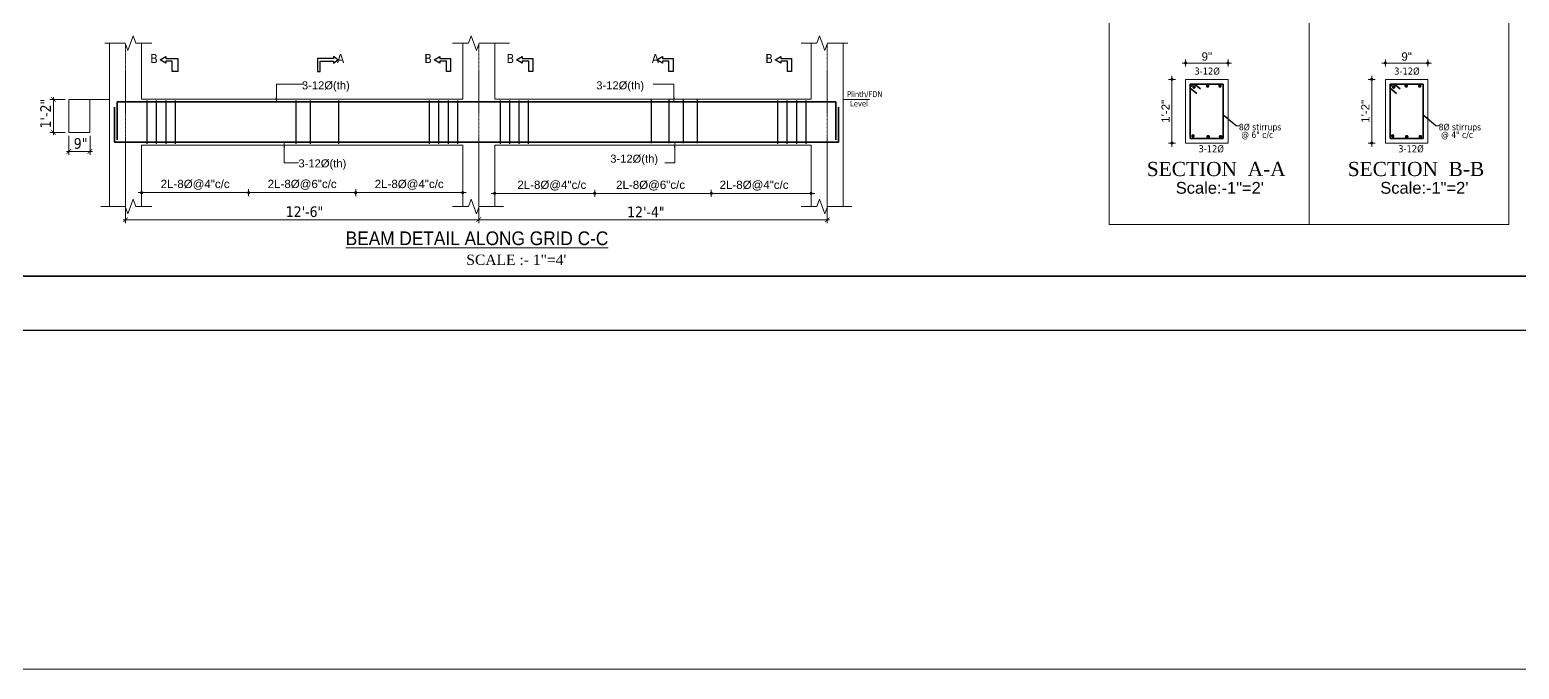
# Model space of a CAD drawing. Header units: inches. Extents: x 130993 to 274375, y -5108 to 103559.
# Drawn here: x 144049 to 145312, y 48951 to 49493 of the extents above; entities that cross this region are included whole.
import ezdxf

# ---------------------------------------------------------------- set-up
doc = ezdxf.new("R2010")
doc.units = ezdxf.units.IN
doc.header["$MEASUREMENT"] = 0
doc.header["$PDMODE"] = 2
doc.header["$PDSIZE"] = -3
doc.linetypes.add('CENTER2', pattern=[1.125, 0.75, -0.125, 0.125, -0.125])
for name, color, linetype, lineweight in [('Cen line', 5, 'CENTER2', 9), ('DIM', 5, 'Continuous', 9), ('DIMENSION', 142, 'Continuous', 20), ('HATCH', 9, 'Continuous', 9), ('LINE', 1, 'Continuous', 15), ('PLAN Stairs', 156, 'Continuous', 25), ('REN', 7, 'Continuous', 35), ('REN-1', 7, 'Continuous', 35), ('ROD', 10, 'Continuous', 13), ('TEXT', 181, 'Continuous', 13), ('TRENCH', 7, 'Continuous', 20), ('wall', 1, 'Continuous', 30)]:
    doc.layers.add(name, color=color, linetype=linetype, lineweight=lineweight)
doc.layers.add('ELEVATION', color=7, linetype='Continuous')
doc.layers.add('STIRRUPS', color=7, linetype='Continuous')
doc.styles.add('Arial', font='arial.ttf', dxfattribs={"width": 0.8, "height": 200})
doc.styles.add('ramon', font='arial.ttf', dxfattribs={"height": 7})
doc.styles.add('romans', font='romans.shx')
doc.styles.add('ROOM', font='dutch.ttf')
doc.styles.get("Standard").update_dxf_attribs({"font": 'txt.shx', "height": 6})
doc.styles.add('TAHOMA', font='tahoma.ttf', dxfattribs={"height": 9})
doc.dimstyles.new('1-2', dxfattribs={"dimscale": 0, "dimtxt": 8, "dimasz": 4, "dimexe": 3, "dimexo": 3, "dimgap": 3, "dimtad": 1, "dimdec": 0, "dimlfac": 0.25, "dimzin": 3, "dimdsep": 46, "dimlunit": 4, "dimtxsty": 'TAHOMA', "dimblk1": 'ARCHTICK', "dimblk2": 'ARCHTICK', "dimsah": 1, "dimcen": 0, "dimdle": 2, "dimclrd": 6, "dimclre": 6, "dimclrt": 7, "dimadec": 0, "dimazin": 0, "dimtfac": 0.333333, "dimtdec": 0, "dimtix": 1, "dimtofl": 0, "dimtmove": 0, "dimatfit": 2, "dimfxl": 1, "dimtolj": 1, "dimtzin": 0, "dimlwd": -1, "dimlwe": -1, "dimarcsym": 0})
doc.dimstyles.new('1-4', dxfattribs={"dimscale": 0, "dimtxt": 8, "dimasz": 4, "dimexe": 3, "dimexo": 3, "dimgap": 2, "dimtad": 1, "dimdec": 0, "dimlfac": 0.5, "dimzin": 3, "dimdsep": 46, "dimlunit": 4, "dimtxsty": 'TAHOMA', "dimblk1": 'ARCHTICK', "dimblk2": 'ARCHTICK', "dimsah": 1, "dimcen": 0, "dimdle": 2, "dimclrd": 6, "dimclre": 6, "dimclrt": 7, "dimadec": 0, "dimazin": 0, "dimtfac": 0.333333, "dimtdec": 0, "dimtmove": 1, "dimatfit": 2, "dimfxl": 1, "dimtolj": 1, "dimtzin": 0, "dimlwd": -1, "dimlwe": -1, "dimarcsym": 0})
doc.dimstyles.new('ARROW1', dxfattribs={"dimscale": 96, "dimtxt": 15, "dimasz": 0.05, "dimexe": 0.078125, "dimexo": 0.09375, "dimgap": 0.03125, "dimtad": 1, "dimdec": 0, "dimzin": 3, "dimdsep": 46, "dimlunit": 4, "dimtxsty": 'TAHOMA', "dimcen": 0.09375, "dimclrt": 7, "dimadec": 0, "dimazin": 0, "dimtfac": 1, "dimtdec": 0, "dimtmove": 0, "dimatfit": 3, "dimfxl": 1, "dimfrac": 2, "dimtolj": 1, "dimtzin": 0, "dimarcsym": 0})
doc.dimstyles.new('s2', dxfattribs={"dimtxt": 6, "dimasz": 2, "dimexe": 6, "dimexo": 18, "dimgap": 1.9375, "dimtad": 1, "dimdec": 0, "dimlfac": 0.25, "dimzin": 3, "dimdsep": 46, "dimlunit": 4, "dimtxsty": 'ramon', "dimblk": 'dot 2', "dimcen": 0.09375, "dimse1": 1, "dimse2": 1, "dimclrd": 1, "dimclre": 1, "dimclrt": 256, "dimadec": 0, "dimazin": 0, "dimtfac": 0.75, "dimtdec": 0, "dimtix": 1, "dimtmove": 1, "dimatfit": 3, "dimldrblk": 'DOT', "dimfxl": 1, "dimtolj": 1, "dimtzin": 0, "dimlwd": 9, "dimlwe": 9, "dimarcsym": 0})
doc.dimstyles.new('s4', dxfattribs={"dimtxt": 6, "dimasz": 2, "dimexe": 6, "dimexo": 18, "dimgap": 1.9375, "dimtad": 1, "dimdec": 0, "dimlfac": 0.5, "dimzin": 3, "dimdsep": 46, "dimlunit": 4, "dimtxsty": 'ramon', "dimblk": 'dot 2', "dimcen": 0.09375, "dimse1": 1, "dimse2": 1, "dimclrd": 1, "dimclre": 1, "dimclrt": 256, "dimadec": 0, "dimazin": 0, "dimtfac": 0.75, "dimtdec": 0, "dimtix": 1, "dimtmove": 1, "dimatfit": 3, "dimldrblk": 'DOT', "dimfxl": 1, "dimtolj": 1, "dimtzin": 0, "dimlwd": 9, "dimlwe": 9, "dimarcsym": 0})

# ---------------------------------------------------------------- blocks, each defined once
blk = doc.blocks.new('dot1')
at = {"layer": 'HATCH'}
h = blk.add_hatch(color=256, dxfattribs=at)
edge = h.paths.add_edge_path()
edge.add_arc((0, 0), 1, 0, 360)
for p, q in [((3, 0), (-3, 0)), ((0, 3), (0, -3))]:
    blk.add_line(p, q, dxfattribs=at)
blk.add_circle((0, 0), 1, dxfattribs=at)
blk = doc.blocks.new('dot 2')
at = {"layer": 'HATCH', "xscale": 0.5, "yscale": 0.5, "zscale": 0.5}
blk.add_blockref('dot1', (0, 0), dxfattribs=at)
blk = doc.blocks.new('*D1526')
at = {"layer": 'Defpoints', "color": 0, "ltscale": 50}
for p in [(145029.2, 49451.2), (145017.6, 49397.2), (145029.2, 49397.2)]:
    blk.add_point(p, dxfattribs=at)
at = {"layer": 'DIMENSION', "color": 1, "lineweight": 9, "ltscale": 50}
blk.add_line((145017.6, 49449.2), (145017.6, 49399.2), dxfattribs=at)
at = {"layer": 'DIMENSION', "color": 1, "lineweight": 9, "ltscale": 50, "xscale": 2, "yscale": 2, "zscale": 2}
for p, rotation in [((145017.6, 49451.2), 90), ((145017.6, 49397.2), 270)]:
    blk.add_blockref('dot 2', p, dxfattribs=dict(at, rotation=rotation))
at = {"layer": 'DIMENSION', "ltscale": 50, "insert": (145012.2, 49424.2), "char_height": 7, "attachment_point": 5, "rotation": 90, "style": 'ramon'}
blk.add_mtext('\\A1;1\'-2"', dxfattribs=at)
blk = doc.blocks.new('_Dot')
at = {"color": 0, "linetype": 'ByBlock', "lineweight": -2}
blk.add_line((-0.5, 0), (-1, 0), dxfattribs=at)
at = {"color": 0, "linetype": 'ByBlock', "const_width": 0.5}
blk.add_lwpolyline([(-0.25, 0, 1), (0.25, 0, 1)], format="xyb", close=True, dxfattribs=at)
blk = doc.blocks.new('*D1527')
at = {"layer": 'Defpoints', "color": 0, "ltscale": 50}
for p in [(145029.2, 49465.1), (145029.2, 49446.6), (145065.2, 49446.6)]:
    blk.add_point(p, dxfattribs=at)
at = {"layer": 'DIMENSION', "color": 1, "lineweight": 9, "ltscale": 50}
blk.add_line((145063.2, 49465.1), (145031.2, 49465.1), dxfattribs=at)
at = {"layer": 'DIMENSION', "color": 1, "lineweight": 9, "ltscale": 50, "xscale": 2, "yscale": 2, "zscale": 2, "rotation": 180}
blk.add_blockref('dot 2', (145029.2, 49465.1), dxfattribs=at)
at = {"layer": 'DIMENSION', "color": 1, "lineweight": 9, "ltscale": 50, "xscale": 2, "yscale": 2, "zscale": 2}
blk.add_blockref('dot 2', (145065.2, 49465.1), dxfattribs=at)
at = {"layer": 'DIMENSION', "ltscale": 50, "insert": (145047.2, 49470.6), "char_height": 7, "attachment_point": 5, "style": 'ramon'}
blk.add_mtext('\\A1;9"', dxfattribs=at)
blk = doc.blocks.new('*D1528')
at = {"layer": 'Defpoints', "color": 0, "ltscale": 50}
for p in [(145198.7, 49451.2), (145187.1, 49397.2), (145198.7, 49397.2)]:
    blk.add_point(p, dxfattribs=at)
at = {"layer": 'DIMENSION', "color": 1, "lineweight": 9, "ltscale": 50}
blk.add_line((145187.1, 49449.2), (145187.1, 49399.2), dxfattribs=at)
at = {"layer": 'DIMENSION', "color": 1, "lineweight": 9, "ltscale": 50, "xscale": 2, "yscale": 2, "zscale": 2}
for p, rotation in [((145187.1, 49451.2), 90), ((145187.1, 49397.2), 270)]:
    blk.add_blockref('dot 2', p, dxfattribs=dict(at, rotation=rotation))
at = {"layer": 'DIMENSION', "ltscale": 50, "insert": (145181.7, 49424.2), "char_height": 7, "attachment_point": 5, "rotation": 90, "style": 'ramon'}
blk.add_mtext('\\A1;1\'-2"', dxfattribs=at)
blk = doc.blocks.new('*D1529')
at = {"layer": 'Defpoints', "color": 0, "ltscale": 50}
for p in [(145198.7, 49465.1), (145198.7, 49446.6), (145234.7, 49446.6)]:
    blk.add_point(p, dxfattribs=at)
at = {"layer": 'DIMENSION', "color": 1, "lineweight": 9, "ltscale": 50}
blk.add_line((145232.7, 49465.1), (145200.7, 49465.1), dxfattribs=at)
at = {"layer": 'DIMENSION', "color": 1, "lineweight": 9, "ltscale": 50, "xscale": 2, "yscale": 2, "zscale": 2, "rotation": 180}
blk.add_blockref('dot 2', (145198.7, 49465.1), dxfattribs=at)
at = {"layer": 'DIMENSION', "color": 1, "lineweight": 9, "ltscale": 50, "xscale": 2, "yscale": 2, "zscale": 2}
blk.add_blockref('dot 2', (145234.7, 49465.1), dxfattribs=at)
at = {"layer": 'DIMENSION', "ltscale": 50, "insert": (145216.7, 49470.6), "char_height": 7, "attachment_point": 5, "style": 'ramon'}
blk.add_mtext('\\A1;9"', dxfattribs=at)
blk = doc.blocks.new('_ArchTick')
at = {"color": 0, "linetype": 'ByBlock', "const_width": 0.15}
blk.add_lwpolyline([(-0.5, -0.5), (0.5, 0.5)], dxfattribs=at)
blk = doc.blocks.new('*D2579')
at = {"layer": 'Defpoints', "color": 0}
for p in [(144725.1, 49398.1), (144429.5, 49369.5), (144429.5, 49332.3)]:
    blk.add_point(p, dxfattribs=at)
at = {"layer": 'DIMENSION', "color": 6}
for p, q in [((144725.1, 49395.1), (144725.1, 49329.3)), ((144429.5, 49366.5), (144429.5, 49329.3)), ((144727.1, 49332.3), (144427.5, 49332.3))]:
    blk.add_line(p, q, dxfattribs=at)
at = {"layer": 'DIMENSION', "color": 6, "xscale": 4, "yscale": 4, "zscale": 4, "rotation": 180}
blk.add_blockref('_ArchTick', (144429.5, 49332.3), dxfattribs=at)
at = {"layer": 'DIMENSION', "color": 6, "xscale": 4, "yscale": 4, "zscale": 4}
blk.add_blockref('_ArchTick', (144725.1, 49332.3), dxfattribs=at)
at = {"layer": 'DIMENSION', "color": 7, "insert": (144571.3, 49338.9), "char_height": 9, "attachment_point": 5, "style": 'TAHOMA'}
blk.add_mtext('\\A1;12\'-4"', dxfattribs=at)
blk = doc.blocks.new('*D2583')
at = {"layer": 'Defpoints', "color": 0}
for p in [(144129.9, 49398.1), (144429.5, 49369.5), (144429.5, 49332.3)]:
    blk.add_point(p, dxfattribs=at)
at = {"layer": 'DIMENSION', "color": 6}
for p, q in [((144129.9, 49395.1), (144129.9, 49329.3)), ((144429.5, 49366.5), (144429.5, 49329.3)), ((144127.9, 49332.3), (144431.5, 49332.3))]:
    blk.add_line(p, q, dxfattribs=at)
at = {"layer": 'DIMENSION', "color": 6, "xscale": 4, "yscale": 4, "zscale": 4, "rotation": 180}
blk.add_blockref('_ArchTick', (144129.9, 49332.3), dxfattribs=at)
at = {"layer": 'DIMENSION', "color": 6, "xscale": 4, "yscale": 4, "zscale": 4}
blk.add_blockref('_ArchTick', (144429.5, 49332.3), dxfattribs=at)
at = {"layer": 'DIMENSION', "color": 7, "insert": (144281.7, 49339), "char_height": 9, "attachment_point": 5, "style": 'TAHOMA'}
blk.add_mtext('\\A1;12\'-6"', dxfattribs=at)
blk = doc.blocks.new('*D2642')
at = {"layer": 'Defpoints', "color": 0}
for p in [(144068.6, 49434.3), (144081.7, 49434.3), (144081.7, 49406.3)]:
    blk.add_point(p, dxfattribs=at)
at = {"layer": 'DIM', "color": 6}
for p, q in [((144078.7, 49434.3), (144065.6, 49434.3)), ((144068.6, 49404.3), (144068.6, 49436.3)), ((144078.7, 49406.3), (144065.6, 49406.3))]:
    blk.add_line(p, q, dxfattribs=at)
at = {"layer": 'DIM', "color": 6, "xscale": 4, "yscale": 4, "zscale": 4}
for p, rotation in [((144068.6, 49434.3), 90), ((144068.6, 49406.3), 270)]:
    blk.add_blockref('_ArchTick', p, dxfattribs=dict(at, rotation=rotation))
at = {"layer": 'DIM', "color": 7, "insert": (144062, 49422.3), "char_height": 9, "attachment_point": 5, "rotation": 90, "style": 'TAHOMA'}
blk.add_mtext('\\A1;1\'-2"', dxfattribs=at)
blk = doc.blocks.new('*D2643')
at = {"layer": 'Defpoints', "color": 0}
for p in [(144081.7, 49406.3), (144099.7, 49406.3), (144099.7, 49390.2)]:
    blk.add_point(p, dxfattribs=at)
at = {"layer": 'DIM', "color": 6}
for p, q in [((144081.7, 49403.3), (144081.7, 49387.2)), ((144099.7, 49403.3), (144099.7, 49387.2)), ((144079.7, 49390.2), (144101.7, 49390.2))]:
    blk.add_line(p, q, dxfattribs=at)
at = {"layer": 'DIM', "color": 6, "xscale": 4, "yscale": 4, "zscale": 4, "rotation": 180}
blk.add_blockref('_ArchTick', (144081.7, 49390.2), dxfattribs=at)
at = {"layer": 'DIM', "color": 6, "xscale": 4, "yscale": 4, "zscale": 4}
blk.add_blockref('_ArchTick', (144099.7, 49390.2), dxfattribs=at)
at = {"layer": 'DIM', "color": 7, "insert": (144091.7, 49396.9), "char_height": 9, "attachment_point": 5, "style": 'TAHOMA'}
blk.add_mtext('\\A1;9"', dxfattribs=at)
blk = doc.blocks.new('*D2586')
at = {"layer": 'Defpoints', "color": 0}
for p in [(144626.7, 49432.3), (144711.5, 49395.6), (144626.7, 49354.6)]:
    blk.add_point(p, dxfattribs=at)
at = {"layer": 'PLAN Stairs', "color": 1, "lineweight": 9}
blk.add_line((144709.5, 49354.6), (144628.7, 49354.6), dxfattribs=at)
at = {"layer": 'PLAN Stairs', "color": 1, "lineweight": 9, "xscale": 2, "yscale": 2, "zscale": 2, "rotation": 180}
blk.add_blockref('dot 2', (144626.7, 49354.6), dxfattribs=at)
at = {"layer": 'PLAN Stairs', "color": 1, "lineweight": 9, "xscale": 2, "yscale": 2, "zscale": 2}
blk.add_blockref('dot 2', (144711.5, 49354.6), dxfattribs=at)
at = {"layer": 'PLAN Stairs', "insert": (144663.1, 49361.2), "char_height": 7, "attachment_point": 5, "style": 'ramon'}
blk.add_mtext('\\A1;2L-8%%C@4"c/c', dxfattribs=at)
blk = doc.blocks.new('*D2587')
at = {"layer": 'Defpoints', "color": 0}
for p in [(144527.9, 49432.3), (144626.7, 49432.3), (144626.7, 49354.6)]:
    blk.add_point(p, dxfattribs=at)
at = {"layer": 'PLAN Stairs', "color": 1, "lineweight": 9}
blk.add_line((144529.9, 49354.6), (144624.7, 49354.6), dxfattribs=at)
at = {"layer": 'PLAN Stairs', "color": 1, "lineweight": 9, "xscale": 2, "yscale": 2, "zscale": 2, "rotation": 180}
blk.add_blockref('dot 2', (144527.9, 49354.6), dxfattribs=at)
at = {"layer": 'PLAN Stairs', "color": 1, "lineweight": 9, "xscale": 2, "yscale": 2, "zscale": 2}
blk.add_blockref('dot 2', (144626.7, 49354.6), dxfattribs=at)
at = {"layer": 'PLAN Stairs', "insert": (144575.3, 49361.2), "char_height": 7, "attachment_point": 5, "style": 'ramon'}
blk.add_mtext('\\A1;2L-8%%C@6"c/c', dxfattribs=at)
blk = doc.blocks.new('*D2588')
at = {"layer": 'Defpoints', "color": 0}
for p in [(144443.1, 49434.4), (144527.9, 49432.3), (144443.1, 49354.6)]:
    blk.add_point(p, dxfattribs=at)
at = {"layer": 'PLAN Stairs', "color": 1, "lineweight": 9}
blk.add_line((144525.9, 49354.6), (144445.1, 49354.6), dxfattribs=at)
at = {"layer": 'PLAN Stairs', "color": 1, "lineweight": 9, "xscale": 2, "yscale": 2, "zscale": 2, "rotation": 180}
blk.add_blockref('dot 2', (144443.1, 49354.6), dxfattribs=at)
at = {"layer": 'PLAN Stairs', "color": 1, "lineweight": 9, "xscale": 2, "yscale": 2, "zscale": 2}
blk.add_blockref('dot 2', (144527.9, 49354.6), dxfattribs=at)
at = {"layer": 'PLAN Stairs', "insert": (144491.5, 49361.2), "char_height": 7, "attachment_point": 5, "style": 'ramon'}
blk.add_mtext('\\A1;2L-8%%C@4"c/c', dxfattribs=at)
blk = doc.blocks.new('*D2589')
at = {"layer": 'Defpoints', "color": 0}
for p in [(144234.3, 49433), (144143.5, 49396.3), (144234.3, 49355.3)]:
    blk.add_point(p, dxfattribs=at)
at = {"layer": 'PLAN Stairs', "color": 1, "lineweight": 9}
blk.add_line((144145.5, 49355.3), (144232.3, 49355.3), dxfattribs=at)
at = {"layer": 'PLAN Stairs', "color": 1, "lineweight": 9, "xscale": 2, "yscale": 2, "zscale": 2, "rotation": 180}
blk.add_blockref('dot 2', (144143.5, 49355.3), dxfattribs=at)
at = {"layer": 'PLAN Stairs', "color": 1, "lineweight": 9, "xscale": 2, "yscale": 2, "zscale": 2}
blk.add_blockref('dot 2', (144234.3, 49355.3), dxfattribs=at)
at = {"layer": 'PLAN Stairs', "insert": (144188.9, 49361.9), "char_height": 7, "attachment_point": 5, "style": 'ramon'}
blk.add_mtext('\\A1;2L-8%%C@4"c/c', dxfattribs=at)
blk = doc.blocks.new('*D2590')
at = {"layer": 'Defpoints', "color": 0}
for p in [(144234.3, 49433), (144325.1, 49433), (144234.3, 49355.3)]:
    blk.add_point(p, dxfattribs=at)
at = {"layer": 'PLAN Stairs', "color": 1, "lineweight": 9}
blk.add_line((144323.1, 49355.3), (144236.3, 49355.3), dxfattribs=at)
at = {"layer": 'PLAN Stairs', "color": 1, "lineweight": 9, "xscale": 2, "yscale": 2, "zscale": 2, "rotation": 180}
blk.add_blockref('dot 2', (144234.3, 49355.3), dxfattribs=at)
at = {"layer": 'PLAN Stairs', "color": 1, "lineweight": 9, "xscale": 2, "yscale": 2, "zscale": 2}
blk.add_blockref('dot 2', (144325.1, 49355.3), dxfattribs=at)
at = {"layer": 'PLAN Stairs', "insert": (144279.7, 49361.9), "char_height": 7, "attachment_point": 5, "style": 'ramon'}
blk.add_mtext('\\A1;2L-8%%C@6"c/c', dxfattribs=at)
blk = doc.blocks.new('*D2591')
at = {"layer": 'Defpoints', "color": 0}
for p in [(144325.1, 49433), (144415.9, 49435.1), (144415.9, 49355.3)]:
    blk.add_point(p, dxfattribs=at)
at = {"layer": 'PLAN Stairs', "color": 1, "lineweight": 9}
blk.add_line((144327.1, 49355.3), (144413.9, 49355.3), dxfattribs=at)
at = {"layer": 'PLAN Stairs', "color": 1, "lineweight": 9, "xscale": 2, "yscale": 2, "zscale": 2, "rotation": 180}
blk.add_blockref('dot 2', (144325.1, 49355.3), dxfattribs=at)
at = {"layer": 'PLAN Stairs', "color": 1, "lineweight": 9, "xscale": 2, "yscale": 2, "zscale": 2}
blk.add_blockref('dot 2', (144415.9, 49355.3), dxfattribs=at)
at = {"layer": 'PLAN Stairs', "insert": (144370.5, 49361.9), "char_height": 7, "attachment_point": 5, "style": 'ramon'}
blk.add_mtext('\\A1;2L-8%%C@4"c/c', dxfattribs=at)
blk = doc.blocks.new('*D2878')
at = {"layer": 'Defpoints', "color": 0, "ltscale": 10}
for p in [(135023.1, 50564.6), (135031.7, 50564.6), (135031.7, 50501.1)]:
    blk.add_point(p, dxfattribs=at)
at = {"layer": 'Defpoints', "color": 0}
for p in [(146940.3, 49432.2), (146953.4, 49432.2), (146953.4, 49404.2)]:
    blk.add_point(p, dxfattribs=at)
at = {"layer": 'DIM', "color": 6}
for p, q in [((146940.3, 49402.2), (146940.3, 49434.2)), ((146950.4, 49432.2), (146937.3, 49432.2)), ((146950.4, 49404.2), (146937.3, 49404.2))]:
    blk.add_line(p, q, dxfattribs=at)
at = {"layer": 'DIMENSION', "color": 6, "ltscale": 10}
for p, q in [((135028.7, 50564.6), (135020.1, 50564.6)), ((135023.1, 50499.1), (135023.1, 50566.6)), ((135028.7, 50501.1), (135020.1, 50501.1))]:
    blk.add_line(p, q, dxfattribs=at)
at = {"layer": 'DIM', "color": 6, "xscale": 4, "yscale": 4, "zscale": 4}
for p, rotation in [((146940.3, 49432.2), 90), ((146940.3, 49404.2), 270)]:
    blk.add_blockref('_ArchTick', p, dxfattribs=dict(at, rotation=rotation))
at = {"layer": 'DIMENSION', "color": 6, "ltscale": 10, "xscale": 4, "yscale": 4, "zscale": 4}
for p, rotation in [((135023.1, 50564.6), 90), ((135023.1, 50501.1), 270)]:
    blk.add_blockref('_ArchTick', p, dxfattribs=dict(at, rotation=rotation))
at = {"layer": 'DIM', "color": 7, "insert": (146933.7, 49420.2), "char_height": 9, "attachment_point": 5, "rotation": 90, "style": 'TAHOMA'}
blk.add_mtext('\\A1;1\'-2"', dxfattribs=at)
at = {"layer": 'DIMENSION', "color": 7, "ltscale": 10, "insert": (135015.6, 50532.8), "char_height": 9, "attachment_point": 5, "rotation": 90, "style": 'TAHOMA'}
blk.add_mtext('\\A1;1\'-4"', dxfattribs=at)
blk = doc.blocks.new('*D2879')
at = {"layer": 'Defpoints', "color": 0, "ltscale": 10}
for p in [(135031.7, 50574.7), (135031.7, 50564.6), (135095.7, 50564.6)]:
    blk.add_point(p, dxfattribs=at)
at = {"layer": 'Defpoints', "color": 0}
for p in [(146953.4, 49404.2), (146971.4, 49404.2), (146971.4, 49388.1)]:
    blk.add_point(p, dxfattribs=at)
at = {"layer": 'DIM', "color": 6}
for p, q in [((146953.4, 49401.2), (146953.4, 49385.1)), ((146971.4, 49401.2), (146971.4, 49385.1)), ((146951.4, 49388.1), (146973.4, 49388.1))]:
    blk.add_line(p, q, dxfattribs=at)
at = {"layer": 'DIMENSION', "color": 6, "ltscale": 10}
for p, q in [((135097.7, 50574.7), (135029.7, 50574.7)), ((135031.7, 50567.6), (135031.7, 50577.7)), ((135095.7, 50567.6), (135095.7, 50577.7))]:
    blk.add_line(p, q, dxfattribs=at)
at = {"layer": 'DIM', "color": 6, "xscale": 4, "yscale": 4, "zscale": 4, "rotation": 180}
blk.add_blockref('_ArchTick', (146953.4, 49388.1), dxfattribs=at)
at = {"layer": 'DIM', "color": 6, "xscale": 4, "yscale": 4, "zscale": 4}
blk.add_blockref('_ArchTick', (146971.4, 49388.1), dxfattribs=at)
at = {"layer": 'DIMENSION', "color": 6, "ltscale": 10, "xscale": 4, "yscale": 4, "zscale": 4, "rotation": 180}
blk.add_blockref('_ArchTick', (135031.7, 50574.7), dxfattribs=at)
at = {"layer": 'DIMENSION', "color": 6, "ltscale": 10, "xscale": 4, "yscale": 4, "zscale": 4}
blk.add_blockref('_ArchTick', (135095.7, 50574.7), dxfattribs=at)
at = {"layer": 'DIM', "color": 7, "insert": (146963.4, 49394.7), "char_height": 9, "attachment_point": 5, "style": 'TAHOMA'}
blk.add_mtext('\\A1;9"', dxfattribs=at)
at = {"layer": 'DIMENSION', "color": 7, "ltscale": 10, "insert": (135063.7, 50582.2), "char_height": 9, "attachment_point": 5, "style": 'TAHOMA'}
blk.add_mtext('\\A1;1\'-4"', dxfattribs=at)

msp = doc.modelspace()

# ---------------------------------------------------------------- linework, layer by layer
at = {"layer": 'Cen line'}
for p, q in [((144129.9, 49343.73), (144129.9, 49481.24)), ((144129.9, 49343.73), (144129.9, 49481.24)), ((144429.49, 49343.73), (144429.49, 49481.24)), ((144725.08, 49343.73), (144725.08, 49481.24)), ((144725.08, 49343.73), (144725.08, 49481.24))]:
    msp.add_line(p, q, dxfattribs=at)
at = {"layer": 'Defpoints', "color": 240, "true_color": 0xed1f24}
msp.add_lwpolyline([(142654.69, 51437.94), (145359.28, 51437.94), (145359.28, 49284.27), (142654.69, 49284.27)], close=True, dxfattribs=at)
at = {"layer": 'DIMENSION'}
for p, q in [((144116.32, 49434.31), (144106.36, 49434.31)), ((144116.32, 49434.31), (144106.36, 49434.31)), ((144738.66, 49434.23), (144760.93, 49434.23))]:
    msp.add_line(p, q, dxfattribs=at)
msp.add_lwpolyline([(134008.5, 52489.13), (154575.5, 52489.13), (154575.5, 48951.13), (134008.5, 48951.13)], close=True, dxfattribs=at)
at = {"layer": 'DIMENSION', "color": 0, "lineweight": 9}
for points in [[(145133.93, 49328.1), (144964.43, 49328.1), (144964.43, 49506.6), (145133.93, 49506.6)], [(145303.43, 49328.1), (145133.93, 49328.1), (145133.93, 49506.6), (145303.43, 49506.6)]]:
    msp.add_lwpolyline(points, close=True, dxfattribs=at)
at = {"layer": 'DIMENSION'}
msp.add_lwpolyline([(144081.69, 49434.31), (144099.69, 49434.31), (144099.69, 49406.31), (144081.69, 49406.31), (144081.69, 49434.31)], dxfattribs=at)
at = {"layer": 'ELEVATION'}
for points in [[(142609.07, 49238.65), (145787.78, 49238.65), (145787.78, 51483.56), (142609.07, 51483.56)], [(142654.69, 49284.27), (145742.16, 49284.27), (145742.16, 51437.94), (142654.69, 51437.94)]]:
    msp.add_lwpolyline(points, close=True, dxfattribs=at)
at = {"layer": 'ELEVATION', "color": 240, "true_color": 0xed1f24}
msp.add_lwpolyline([(142654.69, 51437.94), (145359.28, 51437.94), (145359.28, 49284.27), (142654.69, 49284.27)], close=True, dxfattribs=at)
at = {"layer": 'HATCH'}
for p, q in [((144131.85, 49475.89), (144136.34, 49488.24)), ((144131.85, 49475.89), (144136.34, 49488.24)), ((144136.34, 49488.24), (144138.58, 49482.06)), ((144136.34, 49488.24), (144138.58, 49482.06)), ((144423.05, 49488.24), (144420.81, 49482.06)), ((144423.05, 49488.24), (144420.81, 49482.06)), ((144423.05, 49488.24), (144420.81, 49482.06)), ((144427.55, 49475.89), (144423.05, 49488.24)), ((144718.64, 49488.24), (144716.4, 49482.06)), ((144718.64, 49488.24), (144716.4, 49482.06)), ((144723.14, 49475.89), (144718.64, 49488.24)), ((144723.14, 49475.89), (144718.64, 49488.24)), ((144129.6, 49482.06), (144131.85, 49475.89)), ((144129.6, 49482.06), (144131.85, 49475.89)), ((144429.79, 49482.06), (144427.55, 49475.89)), ((144725.38, 49482.06), (144723.14, 49475.89)), ((144725.38, 49482.06), (144723.14, 49475.89)), ((144131.85, 49337.36), (144136.34, 49349.7)), ((144131.85, 49337.36), (144136.34, 49349.7)), ((144136.34, 49349.7), (144138.58, 49343.53)), ((144136.34, 49349.7), (144138.58, 49343.53)), ((144423.05, 49349.7), (144420.81, 49343.53)), ((144423.05, 49349.7), (144420.81, 49343.53)), ((144423.05, 49349.7), (144420.81, 49343.53)), ((144427.55, 49337.36), (144423.05, 49349.7)), ((144718.64, 49349.7), (144716.4, 49343.53)), ((144718.64, 49349.7), (144716.4, 49343.53)), ((144723.14, 49337.36), (144718.64, 49349.7)), ((144723.14, 49337.36), (144718.64, 49349.7)), ((144129.6, 49343.53), (144131.85, 49337.36)), ((144129.6, 49343.53), (144131.85, 49337.36)), ((144429.79, 49343.53), (144427.55, 49337.36)), ((144725.38, 49343.53), (144723.14, 49337.36)), ((144725.38, 49343.53), (144723.14, 49337.36))]:
    msp.add_line(p, q, dxfattribs=at)
at = {"layer": 'HATCH', "linetype": 'Continuous'}
for points in [[(144112.24, 49482.06), (144129.6, 49482.06)], [(144138.58, 49482.06), (144152.07, 49482.06)], [(144138.58, 49482.06), (144152.07, 49482.06)], [(144420.81, 49482.06), (144407.32, 49482.06)], [(144420.81, 49482.06), (144407.32, 49482.06)], [(144420.81, 49482.06), (144407.32, 49482.06)], [(144447.15, 49482.06), (144429.79, 49482.06)], [(144455.51, 49482.06), (144429.79, 49482.06)], [(144455.51, 49482.06), (144429.79, 49482.06)], [(144716.4, 49482.06), (144702.91, 49482.06)], [(144716.4, 49482.06), (144702.91, 49482.06)], [(144742.74, 49482.06), (144725.38, 49482.06)], [(144108.94, 49343.53), (144129.6, 49343.53)], [(144112.24, 49343.53), (144129.6, 49343.53)], [(144138.58, 49343.53), (144152.07, 49343.53)], [(144138.58, 49343.53), (144152.07, 49343.53)], [(144420.81, 49343.53), (144407.32, 49343.53)], [(144420.81, 49343.53), (144407.32, 49343.53)], [(144420.81, 49343.53), (144407.32, 49343.53)], [(144447.15, 49343.53), (144429.79, 49343.53)], [(144450.45, 49343.53), (144429.79, 49343.53)], [(144450.45, 49343.53), (144429.79, 49343.53)], [(144716.4, 49343.53), (144702.91, 49343.53)], [(144716.4, 49343.53), (144702.91, 49343.53)], [(144742.74, 49343.53), (144725.38, 49343.53)], [(144746.04, 49343.53), (144725.38, 49343.53)]]:
    msp.add_lwpolyline(points, dxfattribs=at)
at = {"layer": 'LINE'}
for p, q in [((144116.32, 49482.06), (144116.32, 49434.46)), ((144116.32, 49482.06), (144116.32, 49343.53)), ((144143.48, 49482.06), (144143.48, 49434.46)), ((144143.48, 49482.06), (144143.48, 49434.46)), ((144415.91, 49482.06), (144415.91, 49434.46)), ((144415.91, 49482.06), (144415.91, 49434.46)), ((144415.91, 49482.06), (144415.91, 49434.46)), ((144415.91, 49482.06), (144415.91, 49434.46)), ((144415.91, 49482.06), (144415.91, 49434.46)), ((144443.07, 49482.06), (144443.07, 49434.46)), ((144443.07, 49482.06), (144443.07, 49434.46)), ((144711.5, 49482.06), (144711.5, 49434.46)), ((144711.5, 49482.06), (144711.5, 49434.46)), ((144738.66, 49482.06), (144738.66, 49434.46)), ((144738.66, 49482.06), (144738.66, 49343.53)), ((144099.69, 49434.31), (144116.32, 49434.31)), ((144099.69, 49434.31), (144116.32, 49434.31)), ((144099.69, 49434.31), (144116.32, 49434.31)), ((144099.69, 49434.31), (144116.32, 49434.31)), ((144143.48, 49434.46), (144415.91, 49434.46)), ((144711.5, 49434.46), (144443.07, 49434.46)), ((144116.32, 49395.58), (144116.32, 49343.53)), ((144143.48, 49395.58), (144415.91, 49395.58)), ((144143.48, 49395.58), (144143.48, 49343.53)), ((144143.48, 49395.58), (144143.48, 49343.53)), ((144143.48, 49395.58), (144173.55, 49395.58)), ((144415.91, 49395.58), (144415.91, 49343.53)), ((144415.91, 49395.58), (144415.91, 49343.53)), ((144415.91, 49395.58), (144415.91, 49343.53)), ((144415.91, 49395.58), (144415.91, 49343.53)), ((144415.91, 49395.58), (144415.91, 49343.53)), ((144443.07, 49395.58), (144443.07, 49343.53)), ((144443.07, 49395.58), (144443.07, 49343.53)), ((144711.5, 49395.58), (144443.07, 49395.58)), ((144711.5, 49395.58), (144681.43, 49395.58)), ((144711.5, 49395.58), (144711.5, 49343.53)), ((144711.5, 49395.58), (144711.5, 49343.53)), ((144738.66, 49395.58), (144738.66, 49343.53))]:
    msp.add_line(p, q, dxfattribs=at)
at = {"layer": 'REN'}
for p, q in [((145033.18, 49401.22), (145033.18, 49447.22)), ((145033.18, 49447.22), (145061.18, 49447.22)), ((145036.68, 49447.22), (145041.78, 49443.39)), ((145061.18, 49447.22), (145061.18, 49401.22)), ((145202.68, 49401.22), (145202.68, 49447.22)), ((145202.68, 49447.22), (145230.68, 49447.22)), ((145206.18, 49447.22), (145211.28, 49443.39)), ((145230.68, 49447.22), (145230.68, 49401.22)), ((145033.18, 49443.72), (145038.63, 49439.43)), ((145202.68, 49443.72), (145208.13, 49439.43)), ((145061.18, 49401.22), (145033.18, 49401.22)), ((145230.68, 49401.22), (145202.68, 49401.22))]:
    msp.add_line(p, q, dxfattribs=at)
at = {"layer": 'REN', "const_width": 1.5}
for points in [[(145035.52, 49444.73, 1), (145037.02, 49444.73, 1)], [(145047.08, 49445.65, 1), (145048.58, 49445.65, 1)], [(145057.58, 49445.65, 1), (145059.08, 49445.65, 1)], [(145205.02, 49444.73, 1), (145206.52, 49444.73, 1)], [(145215.58, 49445.65, 1), (145217.08, 49445.65, 1)], [(145227.08, 49445.65, 1), (145228.58, 49445.65, 1)], [(145034.67, 49403.33, 1), (145036.17, 49403.33, 1)], [(145047.58, 49402.73, 1), (145049.08, 49402.73, 1)], [(145058.08, 49402.73, 1), (145059.58, 49402.73, 1)], [(145204.17, 49403.33, 1), (145205.67, 49403.33, 1)], [(145216.08, 49402.73, 1), (145217.58, 49402.73, 1)], [(145227.58, 49402.73, 1), (145229.08, 49402.73, 1)]]:
    msp.add_lwpolyline(points, format="xyb", close=True, dxfattribs=at)
at = {"layer": 'REN'}
for centre in [(145036.68, 49443.72), (145206.18, 49443.72)]:
    msp.add_arc(centre, 3.5, 90, 180, dxfattribs=at)
at = {"layer": 'REN-1'}
for p, q in [((144120.38, 49427.76), (144120.38, 49398.11)), ((144440.09, 49432.21), (144122.65, 49432.21)), ((144122.65, 49432.21), (144122.65, 49400.01)), ((144418.89, 49432.21), (144732.33, 49432.21)), ((144418.89, 49432.21), (144426.07, 49432.21)), ((144732.33, 49432.21), (144732.33, 49400.01)), ((144734.6, 49427.76), (144734.6, 49398.11)), ((144120.38, 49398.11), (144437.82, 49398.11)), ((144734.6, 49398.11), (144421.16, 49398.11)), ((144428.34, 49398.11), (144421.16, 49398.11))]:
    msp.add_line(p, q, dxfattribs=at)
at = {"layer": 'STIRRUPS'}
for p, q in [((144147.96, 49433.4), (144147.96, 49396.53)), ((144155.96, 49433.4), (144155.96, 49396.53)), ((144163.96, 49433.4), (144163.96, 49396.53)), ((144171.96, 49433.4), (144171.96, 49396.53)), ((144274.43, 49433.4), (144274.43, 49396.53)), ((144286.43, 49433.4), (144286.43, 49396.53)), ((144286.43, 49433.4), (144286.43, 49396.53)), ((144310.43, 49433.4), (144310.43, 49396.53)), ((144387.43, 49433.4), (144387.43, 49396.53)), ((144395.43, 49433.4), (144395.43, 49396.53)), ((144403.43, 49433.4), (144403.43, 49396.53)), ((144411.43, 49433.4), (144411.43, 49396.53)), ((144447.55, 49433.4), (144447.55, 49396.53)), ((144455.55, 49433.4), (144455.55, 49396.53)), ((144463.55, 49433.4), (144463.55, 49396.53)), ((144471.55, 49433.4), (144471.55, 49396.53)), ((144575.86, 49434.15), (144575.86, 49397.28)), ((144590.86, 49434.15), (144590.86, 49397.28)), ((144602.86, 49434.15), (144602.86, 49397.28)), ((144614.86, 49434.15), (144614.86, 49397.28)), ((144683.02, 49433.4), (144683.02, 49396.53)), ((144691.02, 49433.4), (144691.02, 49396.53)), ((144699.02, 49433.4), (144699.02, 49396.53)), ((144707.02, 49433.4), (144707.02, 49396.53))]:
    msp.add_line(p, q, dxfattribs=at)
at = {"layer": 'TRENCH', "lineweight": 15}
for points in [[(145065.18, 49397.22), (145029.18, 49397.22), (145029.18, 49451.22), (145065.18, 49451.22)], [(145234.68, 49397.22), (145198.68, 49397.22), (145198.68, 49451.22), (145234.68, 49451.22)]]:
    msp.add_lwpolyline(points, close=True, dxfattribs=at)
at = {"layer": 'wall'}
for points in [[(144159.21, 49467.79), (144164.07, 49470.68), (144164.07, 49468.95), (144174.07, 49468.95), (144174.07, 49457.84), (144169.53, 49457.84), (144169.53, 49466.62), (144164.07, 49466.62), (144164.07, 49464.89)], [(144310.06, 49467.79), (144306.2, 49470.68), (144306.2, 49468.95), (144292.66, 49468.95), (144292.66, 49457.84), (144294.99, 49457.84), (144294.99, 49466.62), (144306.2, 49466.62), (144306.2, 49464.89)], [(144391.71, 49467.79), (144396.57, 49470.68), (144396.57, 49468.95), (144405.57, 49468.95), (144405.57, 49457.84), (144402.03, 49457.84), (144402.03, 49466.62), (144396.57, 49466.62), (144396.57, 49464.89)], [(144461.54, 49467.79), (144466.4, 49470.68), (144466.4, 49468.95), (144475.4, 49468.95), (144475.4, 49457.84), (144471.86, 49457.84), (144471.86, 49466.62), (144466.4, 49466.62), (144466.4, 49464.89)], [(144580.54, 49467.79), (144585.4, 49470.68), (144585.4, 49468.95), (144594.4, 49468.95), (144594.4, 49457.84), (144590.86, 49457.84), (144590.86, 49466.62), (144585.4, 49466.62), (144585.4, 49464.89)], [(144681.04, 49467.79), (144685.9, 49470.68), (144685.9, 49468.95), (144694.9, 49468.95), (144694.9, 49457.84), (144691.36, 49457.84), (144691.36, 49466.62), (144685.9, 49466.62), (144685.9, 49464.89)]]:
    msp.add_lwpolyline(points, close=True, dxfattribs=at)

# ---------------------------------------------------------------- texts
at = {"char_height": 10, "width": 69.62, "attachment_point": 1}
for insert in [(145020.86, 49364.31), (145194.36, 49364.31)]:
    msp.add_mtext('{\\fArial|b0|i0|c0|p34;Scale:-1"=2\'}', dxfattribs=dict(at, insert=insert))
at = {"layer": 'DIMENSION', "style": 'TAHOMA'}
for s, p in [('B', (144150.88, 49465.05)), ('A', (144309.16, 49465.05)), ('B', (144383.38, 49465.05)), ('B', (144453.21, 49465.05)), ('A', (144576.21, 49465.05)), ('B', (144672.71, 49465.05))]:
    msp.add_text(s, height=7.76, dxfattribs=at).set_placement(p)
at = {"layer": 'ROD', "ltscale": 10, "char_height": 12, "width": 232.7849, "attachment_point": 5, "style": 'romans'}
for s, insert in [('{\\fTimes New Roman|b0|i0|c0|p18;\\C0;SECTION  A-A}', (145055.15, 49375.21)), ('{\\fTimes New Roman|b0|i0|c0|p18;\\C0;SECTION  B-B}', (145224.65, 49375.21))]:
    msp.add_mtext(s, dxfattribs=dict(at, insert=insert))
at = {"layer": 'TEXT'}
for s, height, style, p in [('3-12%%C(th)', 6.79, 'Arial', (144279.49, 49442.83)), ('3-12%%C(th)', 6.79, 'Arial', (144529.21, 49442.83)), ('Plinth/FDN', 4.85, 'TAHOMA', (144741.99, 49436.32)), (' Level', 4.85, 'TAHOMA', (144742.71, 49428.33)), ('3-12%%C(th)', 6.79, 'Arial', (144276.54, 49376.65)), ('3-12%%C(th)', 6.79, 'Arial', (144541.06, 49380.64)), ('SCALE :- 1"=4\'', 8.73, 'ROOM', (144418.97, 49293.95))]:
    msp.add_text(s, height=height, dxfattribs=dict(at, style=style)).set_placement(p)
at = {"layer": 'TEXT', "style": 'Arial', "width": 0.9}
msp.add_text('%%UBEAM DETAIL ALONG GRID C-C', height=11.64, dxfattribs=at).set_placement((144316.64, 49310.72))
at = {"layer": 'TEXT', "ltscale": 0.5, "attachment_point": 1, "style": 'TAHOMA'}
for s, insert, char_height, width in [('3-12%%C', (145036.63, 49461.3), 6, 24.1628), ('3-12%%C', (145206.13, 49461.3), 6, 24.1628), ('8%%C stirrups ', (145074.41, 49413.59), 5.5, 60), ('8%%C stirrups ', (145243.91, 49413.59), 5.5, 60), ('3-12%%C', (145040.07, 49395.42), 6, 22.8633), (' @ 6" c/c', (145074.41, 49407.09), 5.5, 60), ('3-12%%C', (145209.57, 49395.42), 6, 22.8633), (' @ 4" c/c', (145243.91, 49407.09), 5.5, 60)]:
    msp.add_mtext(s, dxfattribs=dict(at, insert=insert, char_height=char_height, width=width))

# ---------------------------------------------------------------- dimensions: what is measured, and where the dimension line sits
at = {"layer": 'DIM'}
for base, p1, p2, picture, middle in [((146971.44, 49388.07), (146953.44, 49404.18), (146971.44, 49404.18), '*D2879', (146963.44, 49388.07)), ((144099.69, 49390.19), (144081.69, 49406.31), (144099.69, 49406.31), '*D2643', (144091.69, 49390.19))]:
    dim = msp.add_linear_dim(base=base, p1=p1, p2=p2, dimstyle='1-4', override={"dimscale": 1}, dxfattribs=at)
    dim.commit()
    dim.dimension.update_dxf_attribs({"geometry": picture, "text_midpoint": middle, "dimtype": 160})
for base, p1, p2, picture, middle in [((146940.3, 49432.18), (146953.44, 49404.18), (146953.44, 49432.18), '*D2878', (146940.3, 49420.18)), ((144068.55, 49434.31), (144081.69, 49406.31), (144081.69, 49434.31), '*D2642', (144068.55, 49422.31))]:
    dim = msp.add_linear_dim(base=base, p1=p1, p2=p2, angle=90, dimstyle='1-4', override={"dimscale": 1}, dxfattribs=at)
    dim.commit()
    dim.dimension.update_dxf_attribs({"geometry": picture, "text_midpoint": middle, "dimtype": 160})
at = {"layer": 'DIMENSION', "ltscale": 10}
dim = msp.add_linear_dim(base=(135031.65, 50574.69), p1=(135095.65, 50564.6), p2=(135031.65, 50564.6), dimstyle='1-2', override={"dimscale": 1}, dxfattribs=at)
dim.commit()
dim.dimension.update_dxf_attribs({"geometry": '*D2879', "text_midpoint": (135063.65, 50582.21)})
dim = msp.add_linear_dim(base=(135023.08, 50564.6), p1=(135031.65, 50501.1), p2=(135031.65, 50564.6), angle=90, dimstyle='1-2', override={"dimscale": 1}, dxfattribs=at)
dim.commit()
dim.dimension.update_dxf_attribs({"geometry": '*D2878', "text_midpoint": (135015.56, 50532.85)})
at = {"layer": 'DIMENSION', "ltscale": 50}
for base, p1, p2, picture, middle in [((145029.18, 49465.1), (145065.18, 49446.62), (145029.18, 49446.62), '*D1527', (145047.18, 49470.61)), ((145198.68, 49465.1), (145234.68, 49446.62), (145198.68, 49446.62), '*D1529', (145216.68, 49470.61))]:
    dim = msp.add_linear_dim(base=base, p1=p1, p2=p2, dimstyle='s2', dxfattribs=at)
    dim.commit()
    dim.dimension.update_dxf_attribs({"geometry": picture, "text_midpoint": middle})
for base, p1, p2, picture, middle in [((145017.6119841, 49397.21590854), (145029.18253098, 49451.21590854), (145029.18253098, 49397.21590854), '*D1526', (145012.1601594, 49424.21590854)), ((145187.1119841, 49397.21590854), (145198.68253098, 49451.21590854), (145198.68253098, 49397.21590854), '*D1528', (145181.6601594, 49424.21590854))]:
    dim = msp.add_linear_dim(base=base, p1=p1, p2=p2, angle=90, dimstyle='s2', dxfattribs=at)
    dim.commit()
    dim.dimension.update_dxf_attribs({"geometry": picture, "text_midpoint": middle})
at = {"layer": 'DIMENSION'}
dim = msp.add_linear_dim(base=(144429.49, 49332.32), p1=(144129.9, 49398.11), p2=(144429.49, 49369.51), dimstyle='1-4', override={"dimscale": 1}, dxfattribs=at)
dim.commit()
dim.dimension.update_dxf_attribs({"geometry": '*D2583', "text_midpoint": (144281.7, 49332.32), "dimtype": 160})
dim = msp.add_linear_dim(base=(144429.49, 49332.32), p1=(144725.08, 49398.11), p2=(144429.49, 49369.51), angle=180, dimstyle='1-4', override={"dimscale": 1}, dxfattribs=at)
dim.commit()
dim.dimension.update_dxf_attribs({"geometry": '*D2579', "text_midpoint": (144571.29, 49332.32), "dimtype": 160})
at = {"layer": 'PLAN Stairs'}
for base, p1, p2, text, picture, middle in [((144234.32, 49355.3), (144143.48, 49396.26), (144234.32, 49432.96), '2L-8%%C@4"c/c', '*D2589', (144188.9, 49355.3)), ((144234.32, 49355.3), (144325.07, 49432.96), (144234.32, 49432.96), '2L-8%%C@6"c/c', '*D2590', (144279.7, 49355.3)), ((144415.91, 49355.3), (144325.07, 49432.96), (144415.91, 49435.06), '2L-8%%C@4"c/c', '*D2591', (144370.49, 49355.3))]:
    dim = msp.add_linear_dim(base=base, p1=p1, p2=p2, text=text, dimstyle='s4', dxfattribs=at)
    dim.commit()
    dim.dimension.update_dxf_attribs({"geometry": picture, "text_midpoint": middle, "dimtype": 160})
for base, p1, p2, text, picture, middle in [((144443.07, 49354.62), (144527.91, 49432.28), (144443.07, 49434.38), '2L-8%%C@4"c/c', '*D2588', (144491.49, 49354.62)), ((144626.66, 49354.62), (144527.91, 49432.28), (144626.66, 49432.28), '2L-8%%C@6"c/c', '*D2587', (144575.29, 49354.62)), ((144626.66, 49354.62), (144711.5, 49395.58), (144626.66, 49432.28), '2L-8%%C@4"c/c', '*D2586', (144663.08, 49354.62))]:
    dim = msp.add_linear_dim(base=base, p1=p1, p2=p2, angle=180, text=text, dimstyle='s4', dxfattribs=at)
    dim.commit()
    dim.dimension.update_dxf_attribs({"geometry": picture, "text_midpoint": middle, "dimtype": 160})

# ---------------------------------------------------------------- leaders
at = {"layer": 'DIM'}
for points in [[(144257.82, 49431.95), (144257.82, 49447.32), (144281.43, 49447.32)], [(144595.13, 49431.95), (144595.13, 49447.32), (144577.5, 49447.32)], [(144264.49, 49397.72), (144264.49, 49380.56), (144276.51, 49380.56)], [(144595.79, 49397.72), (144595.79, 49380.56), (144587.32, 49380.56)]]:
    msp.add_leader(points, dimstyle='1-4', override={"dimscale": 1, "dimtad": 0, "dimfxl": 3}, dxfattribs=at)
at = {"layer": 'HATCH'}
for points in [[(145060.86, 49421.49), (145071.99, 49412.13), (145075.57, 49411.83)], [(145060.86, 49421.49), (145071.99, 49412.13), (145075.57, 49411.83)], [(145230.36, 49421.49), (145241.49, 49412.13), (145245.07, 49411.83)], [(145230.36, 49421.49), (145241.49, 49412.13), (145245.07, 49411.83)]]:
    msp.add_leader(points, dimstyle='ARROW1', dxfattribs=at)

doc.saveas('drawing.dxf')
